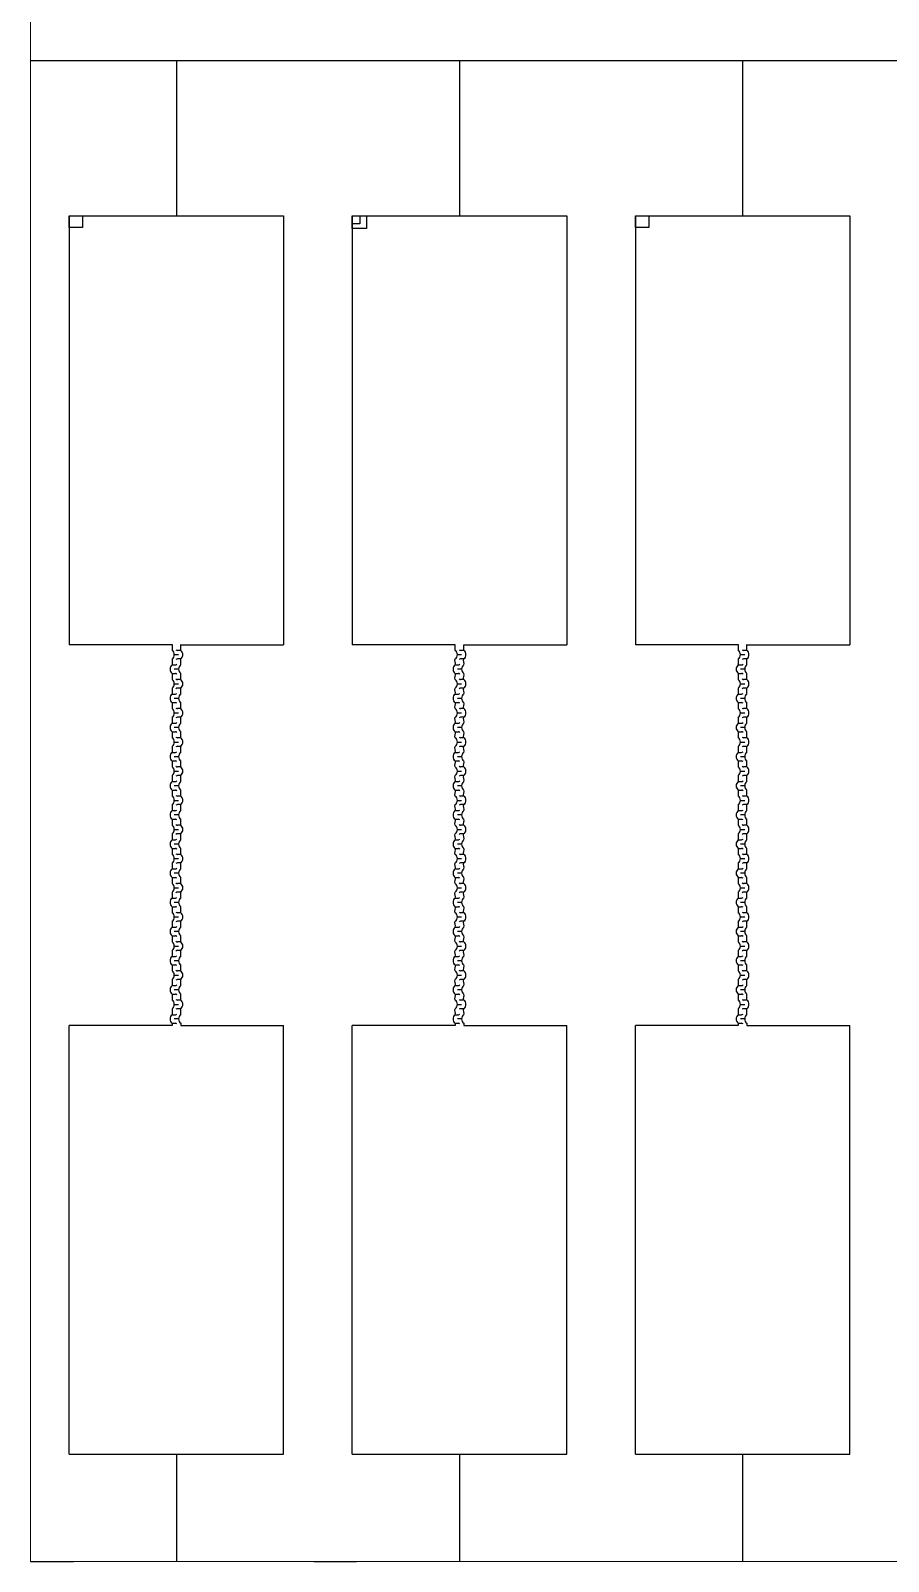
# Model space of a CAD drawing. Header units: millimetres. Extents: x 0 to 40, y 0 to 70.
# Drawn here: x 0 to 20, y 0 to 35.7 of the extents above; entities that cross this region are included whole.
import ezdxf

# ---------------------------------------------------------------- set-up
doc = ezdxf.new("R2010")
doc.units = ezdxf.units.MM
doc.layers.add('Al Foil', color=2, linetype='Continuous')
doc.layers.add('DEF POINTS', color=7, linetype='Continuous')

msp = doc.modelspace()

# ---------------------------------------------------------------- linework, layer by layer
at = {"layer": 'Al Foil', "linetype": 'Continuous', "lineweight": 0}
for p, q in [((0, 0), (0, 70)), ((40, 0), (0, 0))]:
    msp.add_line(p, q, dxfattribs=at)
at = {"layer": 'Al Foil'}
for p, q in [((0, 35), (40, 35)), ((3.4, 35), (3.4, 31.377)), ((10, 35), (10, 31.377)), ((16.6, 35), (16.6, 31.377)), ((0.9, 31.377), (5.9, 31.377)), ((0.9, 31.377), (0.9, 21.377)), ((0.9, 31.377), (1.211, 31.377)), ((0.9, 31.108), (0.9, 31.377)), ((1.211, 31.108), (0.9, 31.108)), ((1.211, 31.377), (1.211, 31.108)), ((5.9, 31.377), (5.9, 21.377)), ((7.5, 31.377), (12.5, 31.377)), ((7.5, 31.377), (7.5, 21.377)), ((7.5, 31.377), (7.833, 31.377)), ((7.5, 31.085), (7.5, 31.377)), ((7.5, 31.377), (7.673, 31.377)), ((7.5, 31.195), (7.5, 31.377)), ((7.673, 31.195), (7.5, 31.195)), ((7.833, 31.085), (7.5, 31.085)), ((7.673, 31.377), (7.673, 31.195)), ((7.833, 31.377), (7.833, 31.085)), ((12.5, 31.377), (12.5, 21.377)), ((14.1, 31.377), (19.1, 31.377)), ((14.1, 31.377), (14.1, 21.377)), ((14.1, 31.377), (14.411, 31.377)), ((14.1, 31.108), (14.1, 31.377)), ((14.411, 31.108), (14.1, 31.108)), ((14.411, 31.377), (14.411, 31.108)), ((19.1, 31.377), (19.1, 21.377)), ((3.3, 21.377), (0.9, 21.377)), ((3.3, 21.387), (3.3, 21.247)), ((3.35, 21.147), (3.45, 21.147)), ((3.5, 21.247), (3.425, 21.247)), ((3.5, 21.247), (3.5, 21.387)), ((3.5, 21.377), (5.9, 21.377)), ((9.9, 21.377), (7.5, 21.377)), ((9.9, 21.247), (9.9, 21.377)), ((9.95, 21.147), (10.05, 21.147)), ((10.1, 21.247), (10.025, 21.247)), ((10.1, 21.377), (12.5, 21.377)), ((10.1, 21.247), (10.1, 21.377)), ((16.5, 21.377), (14.1, 21.377)), ((16.5, 21.387), (16.5, 21.247)), ((16.55, 21.147), (16.65, 21.147)), ((16.7, 21.247), (16.625, 21.247)), ((16.7, 21.247), (16.7, 21.387)), ((16.7, 21.377), (19.1, 21.377)), ((3.3, 21.047), (3.3, 20.907)), ((3.3, 20.907), (3.375, 20.907)), ((3.3, 20.707), (3.3, 20.567)), ((3.3, 20.707), (3.375, 20.707)), ((3.45, 20.807), (3.35, 20.807)), ((3.5, 21.047), (3.425, 21.047)), ((3.5, 20.907), (3.5, 21.047)), ((3.5, 20.567), (3.5, 20.707)), ((9.9, 20.907), (9.975, 20.907)), ((9.9, 20.707), (9.975, 20.707)), ((10.05, 20.807), (9.95, 20.807)), ((10.1, 21.047), (10.025, 21.047)), ((16.5, 21.047), (16.5, 20.907)), ((16.5, 20.907), (16.575, 20.907)), ((16.5, 20.707), (16.5, 20.567)), ((16.5, 20.707), (16.575, 20.707)), ((16.65, 20.807), (16.55, 20.807)), ((16.7, 21.047), (16.625, 21.047)), ((16.7, 20.907), (16.7, 21.047)), ((16.7, 20.567), (16.7, 20.707)), ((3.3, 20.367), (3.3, 20.227)), ((3.35, 20.467), (3.45, 20.467)), ((3.5, 20.567), (3.425, 20.567)), ((3.5, 20.367), (3.425, 20.367)), ((3.5, 20.227), (3.5, 20.367)), ((9.95, 20.467), (10.05, 20.467)), ((10.1, 20.567), (10.025, 20.567)), ((10.1, 20.367), (10.025, 20.367)), ((16.5, 20.367), (16.5, 20.227)), ((16.55, 20.467), (16.65, 20.467)), ((16.7, 20.567), (16.625, 20.567)), ((16.7, 20.367), (16.625, 20.367)), ((16.7, 20.227), (16.7, 20.367)), ((3.3, 20.227), (3.375, 20.227)), ((3.3, 20.027), (3.3, 19.887)), ((3.3, 20.027), (3.375, 20.027)), ((3.45, 20.127), (3.35, 20.127)), ((3.5, 19.887), (3.5, 20.027)), ((9.9, 20.227), (9.975, 20.227)), ((9.9, 20.027), (9.975, 20.027)), ((10.05, 20.127), (9.95, 20.127)), ((16.5, 20.227), (16.575, 20.227)), ((16.5, 20.027), (16.5, 19.887)), ((16.5, 20.027), (16.575, 20.027)), ((16.65, 20.127), (16.55, 20.127)), ((16.7, 19.887), (16.7, 20.027)), ((3.3, 19.687), (3.3, 19.547)), ((3.35, 19.788), (3.45, 19.788)), ((3.5, 19.887), (3.425, 19.887)), ((3.5, 19.687), (3.425, 19.687)), ((3.5, 19.547), (3.5, 19.687)), ((9.95, 19.788), (10.05, 19.788)), ((10.1, 19.887), (10.025, 19.887)), ((10.1, 19.687), (10.025, 19.687)), ((16.5, 19.687), (16.5, 19.547)), ((16.55, 19.788), (16.65, 19.788)), ((16.7, 19.887), (16.625, 19.887)), ((16.7, 19.687), (16.625, 19.687)), ((16.7, 19.547), (16.7, 19.687)), ((3.3, 19.547), (3.375, 19.547)), ((3.3, 19.347), (3.3, 19.208)), ((3.3, 19.347), (3.375, 19.347)), ((3.45, 19.447), (3.35, 19.447)), ((3.5, 19.208), (3.5, 19.347)), ((9.9, 19.547), (9.975, 19.547)), ((9.9, 19.347), (9.975, 19.347)), ((10.05, 19.447), (9.95, 19.447)), ((16.5, 19.547), (16.575, 19.547)), ((16.5, 19.347), (16.5, 19.208)), ((16.5, 19.347), (16.575, 19.347)), ((16.65, 19.447), (16.55, 19.447)), ((16.7, 19.208), (16.7, 19.347)), ((3.3, 19.008), (3.3, 18.868)), ((3.35, 19.108), (3.45, 19.108)), ((3.5, 19.208), (3.425, 19.208)), ((3.5, 19.008), (3.425, 19.008)), ((3.5, 18.868), (3.5, 19.008)), ((9.95, 19.108), (10.05, 19.108)), ((10.1, 19.208), (10.025, 19.208)), ((10.1, 19.008), (10.025, 19.008)), ((16.5, 19.008), (16.5, 18.868)), ((16.55, 19.108), (16.65, 19.108)), ((16.7, 19.208), (16.625, 19.208)), ((16.7, 19.008), (16.625, 19.008)), ((16.7, 18.868), (16.7, 19.008)), ((3.3, 18.868), (3.375, 18.868)), ((3.3, 18.668), (3.3, 18.528)), ((3.3, 18.668), (3.375, 18.668)), ((3.45, 18.767), (3.35, 18.767)), ((3.5, 18.528), (3.5, 18.668)), ((9.9, 18.868), (9.975, 18.868)), ((9.9, 18.668), (9.975, 18.668)), ((10.05, 18.767), (9.95, 18.767)), ((16.5, 18.868), (16.575, 18.868)), ((16.5, 18.668), (16.5, 18.528)), ((16.5, 18.668), (16.575, 18.668)), ((16.65, 18.767), (16.55, 18.767)), ((16.7, 18.528), (16.7, 18.668)), ((3.3, 18.328), (3.3, 18.188)), ((3.35, 18.428), (3.45, 18.428)), ((3.5, 18.528), (3.425, 18.528)), ((3.5, 18.328), (3.425, 18.328)), ((3.5, 18.188), (3.5, 18.328)), ((9.95, 18.428), (10.05, 18.428)), ((10.1, 18.528), (10.025, 18.528)), ((10.1, 18.328), (10.025, 18.328)), ((16.5, 18.328), (16.5, 18.188)), ((16.55, 18.428), (16.65, 18.428)), ((16.7, 18.528), (16.625, 18.528)), ((16.7, 18.328), (16.625, 18.328)), ((16.7, 18.188), (16.7, 18.328)), ((3.3, 18.188), (3.375, 18.188)), ((3.3, 17.988), (3.3, 17.848)), ((3.3, 17.988), (3.375, 17.988)), ((3.45, 18.088), (3.35, 18.088)), ((3.5, 17.848), (3.5, 17.988)), ((9.9, 18.188), (9.975, 18.188)), ((9.9, 17.988), (9.975, 17.988)), ((10.05, 18.088), (9.95, 18.088)), ((16.5, 18.188), (16.575, 18.188)), ((16.5, 17.988), (16.5, 17.848)), ((16.5, 17.988), (16.575, 17.988)), ((16.65, 18.088), (16.55, 18.088)), ((16.7, 17.848), (16.7, 17.988)), ((3.3, 17.648), (3.3, 17.508)), ((3.3, 17.508), (3.375, 17.508)), ((3.35, 17.748), (3.45, 17.748)), ((3.5, 17.848), (3.425, 17.848)), ((3.5, 17.648), (3.425, 17.648)), ((3.5, 17.508), (3.5, 17.648)), ((9.9, 17.508), (9.975, 17.508)), ((9.95, 17.748), (10.05, 17.748)), ((10.1, 17.848), (10.025, 17.848)), ((10.1, 17.648), (10.025, 17.648)), ((16.5, 17.648), (16.5, 17.508)), ((16.5, 17.508), (16.575, 17.508)), ((16.55, 17.748), (16.65, 17.748)), ((16.7, 17.848), (16.625, 17.848)), ((16.7, 17.648), (16.625, 17.648)), ((16.7, 17.508), (16.7, 17.648)), ((3.3, 17.308), (3.3, 17.168)), ((3.3, 17.308), (3.375, 17.308)), ((3.45, 17.408), (3.35, 17.408)), ((3.5, 17.168), (3.425, 17.168)), ((3.5, 17.168), (3.5, 17.308)), ((9.9, 17.308), (9.975, 17.308)), ((10.05, 17.408), (9.95, 17.408)), ((10.1, 17.168), (10.025, 17.168)), ((16.5, 17.308), (16.5, 17.168)), ((16.5, 17.308), (16.575, 17.308)), ((16.65, 17.408), (16.55, 17.408)), ((16.7, 17.168), (16.625, 17.168)), ((16.7, 17.168), (16.7, 17.308)), ((3.3, 16.968), (3.3, 16.828)), ((3.3, 16.828), (3.375, 16.828)), ((3.35, 17.069), (3.45, 17.069)), ((3.5, 16.968), (3.425, 16.968)), ((3.5, 16.828), (3.5, 16.968)), ((9.9, 16.828), (9.975, 16.828)), ((9.95, 17.069), (10.05, 17.069)), ((10.1, 16.968), (10.025, 16.968)), ((16.5, 16.968), (16.5, 16.828)), ((16.5, 16.828), (16.575, 16.828)), ((16.55, 17.069), (16.65, 17.069)), ((16.7, 16.968), (16.625, 16.968)), ((16.7, 16.828), (16.7, 16.968)), ((3.3, 16.628), (3.3, 16.489)), ((3.3, 16.628), (3.375, 16.628)), ((3.45, 16.728), (3.35, 16.728)), ((3.5, 16.489), (3.425, 16.489)), ((3.5, 16.489), (3.5, 16.628)), ((9.9, 16.628), (9.975, 16.628)), ((10.05, 16.728), (9.95, 16.728)), ((10.1, 16.489), (10.025, 16.489)), ((16.5, 16.628), (16.5, 16.489)), ((16.5, 16.628), (16.575, 16.628)), ((16.65, 16.728), (16.55, 16.728)), ((16.7, 16.489), (16.625, 16.489)), ((16.7, 16.489), (16.7, 16.628)), ((3.3, 16.289), (3.3, 16.149)), ((3.3, 16.149), (3.375, 16.149)), ((3.35, 16.389), (3.45, 16.389)), ((3.5, 16.289), (3.425, 16.289)), ((3.5, 16.149), (3.5, 16.289)), ((9.9, 16.149), (9.975, 16.149)), ((9.95, 16.389), (10.05, 16.389)), ((10.1, 16.289), (10.025, 16.289)), ((16.5, 16.289), (16.5, 16.149)), ((16.5, 16.149), (16.575, 16.149)), ((16.55, 16.389), (16.65, 16.389)), ((16.7, 16.289), (16.625, 16.289)), ((16.7, 16.149), (16.7, 16.289)), ((3.3, 15.949), (3.3, 15.809)), ((3.3, 15.949), (3.375, 15.949)), ((3.45, 16.048), (3.35, 16.048)), ((3.35, 15.709), (3.45, 15.709)), ((3.5, 15.809), (3.425, 15.809)), ((3.5, 15.809), (3.5, 15.949)), ((9.9, 15.949), (9.975, 15.949)), ((10.05, 16.048), (9.95, 16.048)), ((9.95, 15.709), (10.05, 15.709)), ((10.1, 15.809), (10.025, 15.809)), ((16.5, 15.949), (16.5, 15.809)), ((16.5, 15.949), (16.575, 15.949)), ((16.65, 16.048), (16.55, 16.048)), ((16.55, 15.709), (16.65, 15.709)), ((16.7, 15.809), (16.625, 15.809)), ((16.7, 15.809), (16.7, 15.949)), ((3.3, 15.609), (3.3, 15.469)), ((3.3, 15.469), (3.375, 15.469)), ((3.45, 15.369), (3.35, 15.369)), ((3.5, 15.609), (3.425, 15.609)), ((3.5, 15.469), (3.5, 15.609)), ((9.9, 15.469), (9.975, 15.469)), ((10.05, 15.369), (9.95, 15.369)), ((10.1, 15.609), (10.025, 15.609)), ((16.5, 15.609), (16.5, 15.469)), ((16.5, 15.469), (16.575, 15.469)), ((16.65, 15.369), (16.55, 15.369)), ((16.7, 15.609), (16.625, 15.609)), ((16.7, 15.469), (16.7, 15.609)), ((3.3, 15.269), (3.3, 15.129)), ((3.3, 15.269), (3.375, 15.269)), ((3.35, 15.029), (3.45, 15.029)), ((3.5, 15.129), (3.425, 15.129)), ((3.5, 15.129), (3.5, 15.269)), ((9.9, 15.269), (9.975, 15.269)), ((9.95, 15.029), (10.05, 15.029)), ((10.1, 15.129), (10.025, 15.129)), ((16.5, 15.269), (16.5, 15.129)), ((16.5, 15.269), (16.575, 15.269)), ((16.55, 15.029), (16.65, 15.029)), ((16.7, 15.129), (16.625, 15.129)), ((16.7, 15.129), (16.7, 15.269)), ((3.3, 14.929), (3.3, 14.789)), ((3.3, 14.789), (3.375, 14.789)), ((3.45, 14.689), (3.35, 14.689)), ((3.5, 14.929), (3.425, 14.929)), ((3.5, 14.789), (3.5, 14.929)), ((9.9, 14.789), (9.975, 14.789)), ((10.05, 14.689), (9.95, 14.689)), ((10.1, 14.929), (10.025, 14.929)), ((16.5, 14.929), (16.5, 14.789)), ((16.5, 14.789), (16.575, 14.789)), ((16.65, 14.689), (16.55, 14.689)), ((16.7, 14.929), (16.625, 14.929)), ((16.7, 14.789), (16.7, 14.929)), ((3.3, 14.589), (3.3, 14.449)), ((3.3, 14.589), (3.375, 14.589)), ((3.35, 14.35), (3.45, 14.35)), ((3.5, 14.449), (3.425, 14.449)), ((3.5, 14.449), (3.5, 14.589)), ((9.9, 14.589), (9.975, 14.589)), ((9.95, 14.35), (10.05, 14.35)), ((10.1, 14.449), (10.025, 14.449)), ((16.5, 14.589), (16.5, 14.449)), ((16.5, 14.589), (16.575, 14.589)), ((16.55, 14.35), (16.65, 14.35)), ((16.7, 14.449), (16.625, 14.449)), ((16.7, 14.449), (16.7, 14.589)), ((3.3, 14.249), (3.3, 14.109)), ((3.3, 14.109), (3.375, 14.109)), ((3.45, 14.009), (3.35, 14.009)), ((3.5, 14.249), (3.425, 14.249)), ((3.5, 14.109), (3.5, 14.249)), ((9.9, 14.109), (9.975, 14.109)), ((10.05, 14.009), (9.95, 14.009)), ((10.1, 14.249), (10.025, 14.249)), ((16.5, 14.249), (16.5, 14.109)), ((16.5, 14.109), (16.575, 14.109)), ((16.65, 14.009), (16.55, 14.009)), ((16.7, 14.249), (16.625, 14.249)), ((16.7, 14.109), (16.7, 14.249)), ((3.3, 13.909), (3.3, 13.77)), ((3.3, 13.909), (3.375, 13.909)), ((3.3, 13.57), (3.3, 13.43)), ((3.35, 13.67), (3.45, 13.67)), ((3.5, 13.77), (3.425, 13.77)), ((3.5, 13.57), (3.425, 13.57)), ((3.5, 13.77), (3.5, 13.909)), ((3.5, 13.43), (3.5, 13.57)), ((9.9, 13.909), (9.975, 13.909)), ((9.95, 13.67), (10.05, 13.67)), ((10.1, 13.77), (10.025, 13.77)), ((10.1, 13.57), (10.025, 13.57)), ((16.5, 13.909), (16.5, 13.77)), ((16.5, 13.909), (16.575, 13.909)), ((16.5, 13.57), (16.5, 13.43)), ((16.55, 13.67), (16.65, 13.67)), ((16.7, 13.77), (16.625, 13.77)), ((16.7, 13.57), (16.625, 13.57)), ((16.7, 13.77), (16.7, 13.909)), ((16.7, 13.43), (16.7, 13.57)), ((3.3, 13.43), (3.375, 13.43)), ((3.3, 13.23), (3.3, 13.09)), ((3.3, 13.23), (3.375, 13.23)), ((3.45, 13.329), (3.35, 13.329)), ((3.5, 13.09), (3.5, 13.23)), ((9.9, 13.43), (9.975, 13.43)), ((9.9, 13.23), (9.975, 13.23)), ((10.05, 13.329), (9.95, 13.329)), ((16.5, 13.43), (16.575, 13.43)), ((16.5, 13.23), (16.5, 13.09)), ((16.5, 13.23), (16.575, 13.23)), ((16.65, 13.329), (16.55, 13.329)), ((16.7, 13.09), (16.7, 13.23)), ((3.3, 12.89), (3.3, 12.75)), ((3.35, 12.99), (3.45, 12.99)), ((3.5, 13.09), (3.425, 13.09)), ((3.5, 12.89), (3.425, 12.89)), ((3.5, 12.75), (3.5, 12.89)), ((9.95, 12.99), (10.05, 12.99)), ((10.1, 13.09), (10.025, 13.09)), ((10.1, 12.89), (10.025, 12.89)), ((16.5, 12.89), (16.5, 12.75)), ((16.55, 12.99), (16.65, 12.99)), ((16.7, 13.09), (16.625, 13.09)), ((16.7, 12.89), (16.625, 12.89)), ((16.7, 12.75), (16.7, 12.89)), ((0.9, 2.5), (0.9, 12.5)), ((3.3, 12.5), (0.9, 12.5)), ((3.3, 12.75), (3.375, 12.75)), ((3.3, 12.55), (3.375, 12.55)), ((3.3, 12.55), (3.3, 12.5)), ((3.45, 12.65), (3.35, 12.65)), ((3.5, 12.55), (3.5, 12.5)), ((3.5, 12.5), (5.9, 12.5)), ((5.9, 2.5), (5.9, 12.5)), ((7.5, 2.5), (7.5, 12.5)), ((9.9, 12.5), (7.5, 12.5)), ((9.9, 12.75), (9.975, 12.75)), ((9.9, 12.55), (9.975, 12.55)), ((9.9, 12.55), (9.9, 12.5)), ((10.05, 12.65), (9.95, 12.65)), ((10.1, 12.55), (10.1, 12.5)), ((10.1, 12.5), (12.5, 12.5)), ((12.5, 2.5), (12.5, 12.5)), ((14.1, 2.5), (14.1, 12.5)), ((16.5, 12.5), (14.1, 12.5)), ((16.5, 12.75), (16.575, 12.75)), ((16.5, 12.55), (16.575, 12.55)), ((16.5, 12.55), (16.5, 12.5)), ((16.65, 12.65), (16.55, 12.65)), ((16.7, 12.55), (16.7, 12.5)), ((16.7, 12.5), (19.1, 12.5)), ((19.1, 2.5), (19.1, 12.5)), ((0.9, 2.5), (5.9, 2.5)), ((3.4, 2.5), (3.4, 0)), ((7.5, 2.5), (12.5, 2.5)), ((10, 2.5), (10, 0)), ((14.1, 2.5), (19.1, 2.5)), ((16.6, 2.5), (16.6, 0))]:
    msp.add_line(p, q, dxfattribs=at)
for centre, radius, start, end in [((3.225, 21.147), 0.125, 306.8699, 53.1301), ((3.425, 21.297), 0.05, 225, 270), ((3.425, 21.147), 0.125, 306.8699, 53.1301), ((9.825, 21.147), 0.125, 306.8699, 53.1301), ((10.025, 21.297), 0.05, 225, 270), ((10.025, 21.147), 0.125, 306.8699, 53.1301), ((16.425, 21.147), 0.125, 306.8699, 53.1301), ((16.625, 21.297), 0.05, 225, 270), ((16.625, 21.147), 0.125, 306.8699, 53.1301), ((3.375, 20.807), 0.125, 126.8699, 233.1301), ((3.375, 20.957), 0.05, 270, 315), ((3.375, 20.657), 0.05, 45, 90), ((3.425, 20.997), 0.05, 90, 135), ((3.575, 20.807), 0.125, 126.8699, 233.1301), ((9.975, 20.807), 0.125, 126.8699, 233.1301), ((9.975, 20.957), 0.05, 270, 315), ((9.975, 20.657), 0.05, 45, 90), ((10.025, 20.997), 0.05, 90, 135), ((10.175, 20.807), 0.125, 126.8699, 233.1301), ((16.575, 20.807), 0.125, 126.8699, 233.1301), ((16.575, 20.957), 0.05, 270, 315), ((16.575, 20.657), 0.05, 45, 90), ((16.625, 20.997), 0.05, 90, 135), ((16.775, 20.807), 0.125, 126.8699, 233.1301), ((3.225, 20.467), 0.125, 306.8699, 53.1301), ((3.425, 20.617), 0.05, 225, 270), ((3.425, 20.317), 0.05, 90, 135), ((3.425, 20.467), 0.125, 306.8699, 53.1301), ((9.825, 20.467), 0.125, 306.8699, 53.1301), ((10.025, 20.617), 0.05, 225, 270), ((10.025, 20.317), 0.05, 90, 135), ((10.025, 20.467), 0.125, 306.8699, 53.1301), ((16.425, 20.467), 0.125, 306.8699, 53.1301), ((16.625, 20.617), 0.05, 225, 270), ((16.625, 20.317), 0.05, 90, 135), ((16.625, 20.467), 0.125, 306.8699, 53.1301), ((3.375, 20.127), 0.125, 126.8699, 233.1301), ((3.375, 20.277), 0.05, 270, 315), ((3.375, 19.977), 0.05, 45, 90), ((3.575, 20.127), 0.125, 126.8699, 233.1301), ((9.975, 20.127), 0.125, 126.8699, 233.1301), ((9.975, 20.277), 0.05, 270, 315), ((9.975, 19.977), 0.05, 45, 90), ((10.175, 20.127), 0.125, 126.8699, 233.1301), ((16.575, 20.127), 0.125, 126.8699, 233.1301), ((16.575, 20.277), 0.05, 270, 315), ((16.575, 19.977), 0.05, 45, 90), ((16.775, 20.127), 0.125, 126.8699, 233.1301), ((3.225, 19.787), 0.125, 306.8699, 53.1301), ((3.425, 19.937), 0.05, 225, 270), ((3.425, 19.637), 0.05, 90, 135), ((3.425, 19.787), 0.125, 306.8699, 53.1301), ((9.825, 19.787), 0.125, 306.8699, 53.1301), ((10.025, 19.937), 0.05, 225, 270), ((10.025, 19.637), 0.05, 90, 135), ((10.025, 19.787), 0.125, 306.8699, 53.1301), ((16.425, 19.787), 0.125, 306.8699, 53.1301), ((16.625, 19.937), 0.05, 225, 270), ((16.625, 19.637), 0.05, 90, 135), ((16.625, 19.787), 0.125, 306.8699, 53.1301), ((3.375, 19.447), 0.125, 126.8699, 233.1301), ((3.375, 19.597), 0.05, 270, 315), ((3.375, 19.297), 0.05, 45, 90), ((3.575, 19.447), 0.125, 126.8699, 233.1301), ((9.975, 19.447), 0.125, 126.8699, 233.1301), ((9.975, 19.597), 0.05, 270, 315), ((9.975, 19.297), 0.05, 45, 90), ((10.175, 19.447), 0.125, 126.8699, 233.1301), ((16.575, 19.447), 0.125, 126.8699, 233.1301), ((16.575, 19.597), 0.05, 270, 315), ((16.575, 19.297), 0.05, 45, 90), ((16.775, 19.447), 0.125, 126.8699, 233.1301), ((3.225, 19.108), 0.125, 306.8699, 53.1301), ((3.425, 19.258), 0.05, 225, 270), ((3.425, 18.958), 0.05, 90, 135), ((3.425, 19.108), 0.125, 306.8699, 53.1301), ((9.825, 19.108), 0.125, 306.8699, 53.1301), ((10.025, 19.258), 0.05, 225, 270), ((10.025, 18.958), 0.05, 90, 135), ((10.025, 19.108), 0.125, 306.8699, 53.1301), ((16.425, 19.108), 0.125, 306.8699, 53.1301), ((16.625, 19.258), 0.05, 225, 270), ((16.625, 18.958), 0.05, 90, 135), ((16.625, 19.108), 0.125, 306.8699, 53.1301), ((3.375, 18.768), 0.125, 126.8699, 233.1301), ((3.375, 18.918), 0.05, 270, 315), ((3.375, 18.618), 0.05, 45, 90), ((3.575, 18.768), 0.125, 126.8699, 233.1301), ((9.975, 18.768), 0.125, 126.8699, 233.1301), ((9.975, 18.918), 0.05, 270, 315), ((9.975, 18.618), 0.05, 45, 90), ((10.175, 18.768), 0.125, 126.8699, 233.1301), ((16.575, 18.768), 0.125, 126.8699, 233.1301), ((16.575, 18.918), 0.05, 270, 315), ((16.575, 18.618), 0.05, 45, 90), ((16.775, 18.768), 0.125, 126.8699, 233.1301), ((3.225, 18.428), 0.125, 306.8699, 53.1301), ((3.425, 18.578), 0.05, 225, 270), ((3.425, 18.278), 0.05, 90, 135), ((3.425, 18.428), 0.125, 306.8699, 53.1301), ((9.825, 18.428), 0.125, 306.8699, 53.1301), ((10.025, 18.578), 0.05, 225, 270), ((10.025, 18.278), 0.05, 90, 135), ((10.025, 18.428), 0.125, 306.8699, 53.1301), ((16.425, 18.428), 0.125, 306.8699, 53.1301), ((16.625, 18.578), 0.05, 225, 270), ((16.625, 18.278), 0.05, 90, 135), ((16.625, 18.428), 0.125, 306.8699, 53.1301), ((3.375, 18.088), 0.125, 126.8699, 233.1301), ((3.375, 18.238), 0.05, 270, 315), ((3.375, 17.938), 0.05, 45, 90), ((3.425, 17.898), 0.05, 225, 270), ((3.575, 18.088), 0.125, 126.8699, 233.1301), ((9.975, 18.088), 0.125, 126.8699, 233.1301), ((9.975, 18.238), 0.05, 270, 315), ((9.975, 17.938), 0.05, 45, 90), ((10.025, 17.898), 0.05, 225, 270), ((10.175, 18.088), 0.125, 126.8699, 233.1301), ((16.575, 18.088), 0.125, 126.8699, 233.1301), ((16.575, 18.238), 0.05, 270, 315), ((16.575, 17.938), 0.05, 45, 90), ((16.625, 17.898), 0.05, 225, 270), ((16.775, 18.088), 0.125, 126.8699, 233.1301), ((3.375, 17.408), 0.125, 126.8699, 233.1301), ((3.225, 17.748), 0.125, 306.8699, 53.1301), ((3.375, 17.558), 0.05, 270, 315), ((3.425, 17.598), 0.05, 90, 135), ((3.575, 17.408), 0.125, 126.8699, 233.1301), ((3.425, 17.748), 0.125, 306.8699, 53.1301), ((9.975, 17.408), 0.125, 126.8699, 233.1301), ((9.825, 17.748), 0.125, 306.8699, 53.1301), ((9.975, 17.558), 0.05, 270, 315), ((10.025, 17.598), 0.05, 90, 135), ((10.175, 17.408), 0.125, 126.8699, 233.1301), ((10.025, 17.748), 0.125, 306.8699, 53.1301), ((16.575, 17.408), 0.125, 126.8699, 233.1301), ((16.425, 17.748), 0.125, 306.8699, 53.1301), ((16.575, 17.558), 0.05, 270, 315), ((16.625, 17.598), 0.05, 90, 135), ((16.775, 17.408), 0.125, 126.8699, 233.1301), ((16.625, 17.748), 0.125, 306.8699, 53.1301), ((3.225, 17.068), 0.125, 306.8699, 53.1301), ((3.375, 17.258), 0.05, 45, 90), ((3.425, 17.218), 0.05, 225, 270), ((3.425, 17.068), 0.125, 306.8699, 53.1301), ((9.825, 17.068), 0.125, 306.8699, 53.1301), ((9.975, 17.258), 0.05, 45, 90), ((10.025, 17.218), 0.05, 225, 270), ((10.025, 17.068), 0.125, 306.8699, 53.1301), ((16.425, 17.068), 0.125, 306.8699, 53.1301), ((16.575, 17.258), 0.05, 45, 90), ((16.625, 17.218), 0.05, 225, 270), ((16.625, 17.068), 0.125, 306.8699, 53.1301), ((3.375, 16.728), 0.125, 126.8699, 233.1301), ((3.375, 16.878), 0.05, 270, 315), ((3.425, 16.918), 0.05, 90, 135), ((3.575, 16.728), 0.125, 126.8699, 233.1301), ((9.975, 16.728), 0.125, 126.8699, 233.1301), ((9.975, 16.878), 0.05, 270, 315), ((10.025, 16.918), 0.05, 90, 135), ((10.175, 16.728), 0.125, 126.8699, 233.1301), ((16.575, 16.728), 0.125, 126.8699, 233.1301), ((16.575, 16.878), 0.05, 270, 315), ((16.625, 16.918), 0.05, 90, 135), ((16.775, 16.728), 0.125, 126.8699, 233.1301), ((3.225, 16.389), 0.125, 306.8699, 53.1301), ((3.375, 16.578), 0.05, 45, 90), ((3.425, 16.539), 0.05, 225, 270), ((3.425, 16.389), 0.125, 306.8699, 53.1301), ((9.825, 16.389), 0.125, 306.8699, 53.1301), ((9.975, 16.578), 0.05, 45, 90), ((10.025, 16.539), 0.05, 225, 270), ((10.025, 16.389), 0.125, 306.8699, 53.1301), ((16.425, 16.389), 0.125, 306.8699, 53.1301), ((16.575, 16.578), 0.05, 45, 90), ((16.625, 16.539), 0.05, 225, 270), ((16.625, 16.389), 0.125, 306.8699, 53.1301), ((3.375, 16.049), 0.125, 126.8699, 233.1301), ((3.375, 16.199), 0.05, 270, 315), ((3.425, 16.239), 0.05, 90, 135), ((3.575, 16.049), 0.125, 126.8699, 233.1301), ((9.975, 16.049), 0.125, 126.8699, 233.1301), ((9.975, 16.199), 0.05, 270, 315), ((10.025, 16.239), 0.05, 90, 135), ((10.175, 16.049), 0.125, 126.8699, 233.1301), ((16.575, 16.049), 0.125, 126.8699, 233.1301), ((16.575, 16.199), 0.05, 270, 315), ((16.625, 16.239), 0.05, 90, 135), ((16.775, 16.049), 0.125, 126.8699, 233.1301), ((3.225, 15.709), 0.125, 306.8699, 53.1301), ((3.375, 15.899), 0.05, 45, 90), ((3.425, 15.859), 0.05, 225, 270), ((3.425, 15.709), 0.125, 306.8699, 53.1301), ((9.825, 15.709), 0.125, 306.8699, 53.1301), ((9.975, 15.899), 0.05, 45, 90), ((10.025, 15.859), 0.05, 225, 270), ((10.025, 15.709), 0.125, 306.8699, 53.1301), ((16.425, 15.709), 0.125, 306.8699, 53.1301), ((16.575, 15.899), 0.05, 45, 90), ((16.625, 15.859), 0.05, 225, 270), ((16.625, 15.709), 0.125, 306.8699, 53.1301), ((3.375, 15.369), 0.125, 126.8699, 233.1301), ((3.375, 15.519), 0.05, 270, 315), ((3.425, 15.559), 0.05, 90, 135), ((3.575, 15.369), 0.125, 126.8699, 233.1301), ((9.975, 15.369), 0.125, 126.8699, 233.1301), ((9.975, 15.519), 0.05, 270, 315), ((10.025, 15.559), 0.05, 90, 135), ((10.175, 15.369), 0.125, 126.8699, 233.1301), ((16.575, 15.369), 0.125, 126.8699, 233.1301), ((16.575, 15.519), 0.05, 270, 315), ((16.625, 15.559), 0.05, 90, 135), ((16.775, 15.369), 0.125, 126.8699, 233.1301), ((3.225, 15.029), 0.125, 306.8699, 53.1301), ((3.375, 15.219), 0.05, 45, 90), ((3.425, 15.179), 0.05, 225, 270), ((3.425, 15.029), 0.125, 306.8699, 53.1301), ((9.825, 15.029), 0.125, 306.8699, 53.1301), ((9.975, 15.219), 0.05, 45, 90), ((10.025, 15.179), 0.05, 225, 270), ((10.025, 15.029), 0.125, 306.8699, 53.1301), ((16.425, 15.029), 0.125, 306.8699, 53.1301), ((16.575, 15.219), 0.05, 45, 90), ((16.625, 15.179), 0.05, 225, 270), ((16.625, 15.029), 0.125, 306.8699, 53.1301), ((3.375, 14.689), 0.125, 126.8699, 233.1301), ((3.375, 14.839), 0.05, 270, 315), ((3.425, 14.879), 0.05, 90, 135), ((3.575, 14.689), 0.125, 126.8699, 233.1301), ((9.975, 14.689), 0.125, 126.8699, 233.1301), ((9.975, 14.839), 0.05, 270, 315), ((10.025, 14.879), 0.05, 90, 135), ((10.175, 14.689), 0.125, 126.8699, 233.1301), ((16.575, 14.689), 0.125, 126.8699, 233.1301), ((16.575, 14.839), 0.05, 270, 315), ((16.625, 14.879), 0.05, 90, 135), ((16.775, 14.689), 0.125, 126.8699, 233.1301), ((3.225, 14.349), 0.125, 306.8699, 53.1301), ((3.375, 14.539), 0.05, 45, 90), ((3.425, 14.499), 0.05, 225, 270), ((3.425, 14.349), 0.125, 306.8699, 53.1301), ((9.825, 14.349), 0.125, 306.8699, 53.1301), ((9.975, 14.539), 0.05, 45, 90), ((10.025, 14.499), 0.05, 225, 270), ((10.025, 14.349), 0.125, 306.8699, 53.1301), ((16.425, 14.349), 0.125, 306.8699, 53.1301), ((16.575, 14.539), 0.05, 45, 90), ((16.625, 14.499), 0.05, 225, 270), ((16.625, 14.349), 0.125, 306.8699, 53.1301), ((3.375, 14.009), 0.125, 126.8699, 233.1301), ((3.375, 14.159), 0.05, 270, 315), ((3.425, 14.199), 0.05, 90, 135), ((3.575, 14.009), 0.125, 126.8699, 233.1301), ((9.975, 14.009), 0.125, 126.8699, 233.1301), ((9.975, 14.159), 0.05, 270, 315), ((10.025, 14.199), 0.05, 90, 135), ((10.175, 14.009), 0.125, 126.8699, 233.1301), ((16.575, 14.009), 0.125, 126.8699, 233.1301), ((16.575, 14.159), 0.05, 270, 315), ((16.625, 14.199), 0.05, 90, 135), ((16.775, 14.009), 0.125, 126.8699, 233.1301), ((3.225, 13.67), 0.125, 306.8699, 53.1301), ((3.375, 13.859), 0.05, 45, 90), ((3.425, 13.82), 0.05, 225, 270), ((3.425, 13.52), 0.05, 90, 135), ((3.425, 13.67), 0.125, 306.8699, 53.1301), ((9.825, 13.67), 0.125, 306.8699, 53.1301), ((9.975, 13.859), 0.05, 45, 90), ((10.025, 13.82), 0.05, 225, 270), ((10.025, 13.52), 0.05, 90, 135), ((10.025, 13.67), 0.125, 306.8699, 53.1301), ((16.425, 13.67), 0.125, 306.8699, 53.1301), ((16.575, 13.859), 0.05, 45, 90), ((16.625, 13.82), 0.05, 225, 270), ((16.625, 13.52), 0.05, 90, 135), ((16.625, 13.67), 0.125, 306.8699, 53.1301), ((3.375, 13.33), 0.125, 126.8699, 233.1301), ((3.375, 13.48), 0.05, 270, 315), ((3.375, 13.18), 0.05, 45, 90), ((3.575, 13.33), 0.125, 126.8699, 233.1301), ((9.975, 13.33), 0.125, 126.8699, 233.1301), ((9.975, 13.48), 0.05, 270, 315), ((9.975, 13.18), 0.05, 45, 90), ((10.175, 13.33), 0.125, 126.8699, 233.1301), ((16.575, 13.33), 0.125, 126.8699, 233.1301), ((16.575, 13.48), 0.05, 270, 315), ((16.575, 13.18), 0.05, 45, 90), ((16.775, 13.33), 0.125, 126.8699, 233.1301), ((3.225, 12.99), 0.125, 306.8699, 53.1301), ((3.425, 13.14), 0.05, 225, 270), ((3.425, 12.84), 0.05, 90, 135), ((3.425, 12.99), 0.125, 306.8699, 53.1301), ((9.825, 12.99), 0.125, 306.8699, 53.1301), ((10.025, 13.14), 0.05, 225, 270), ((10.025, 12.84), 0.05, 90, 135), ((10.025, 12.99), 0.125, 306.8699, 53.1301), ((16.425, 12.99), 0.125, 306.8699, 53.1301), ((16.625, 13.14), 0.05, 225, 270), ((16.625, 12.84), 0.05, 90, 135), ((16.625, 12.99), 0.125, 306.8699, 53.1301), ((3.375, 12.65), 0.125, 126.8699, 233.1301), ((3.375, 12.8), 0.05, 270, 315), ((3.375, 12.5), 0.05, 45, 90), ((3.575, 12.65), 0.125, 126.8699, 233.1301), ((9.975, 12.65), 0.125, 126.8699, 233.1301), ((9.975, 12.8), 0.05, 270, 315), ((9.975, 12.5), 0.05, 45, 90), ((10.175, 12.65), 0.125, 126.8699, 233.1301), ((16.575, 12.65), 0.125, 126.8699, 233.1301), ((16.575, 12.8), 0.05, 270, 315), ((16.575, 12.5), 0.05, 45, 90), ((16.775, 12.65), 0.125, 126.8699, 233.1301)]:
    msp.add_arc(centre, radius, start, end, dxfattribs=at)
for points in [[(9.9, 20.907), (9.937, 20.935), (9.863, 21.019), (9.9, 21.047)], [(9.9, 20.567), (9.863, 20.595), (9.937, 20.679), (9.9, 20.707)], [(10.1, 20.907), (10.137, 20.935), (10.063, 21.019), (10.1, 21.047)], [(10.1, 20.567), (10.063, 20.595), (10.137, 20.679), (10.1, 20.707)], [(9.9, 20.227), (9.937, 20.255), (9.863, 20.339), (9.9, 20.367)], [(10.1, 20.227), (10.137, 20.255), (10.063, 20.339), (10.1, 20.367)], [(9.9, 19.887), (9.863, 19.915), (9.937, 19.999), (9.9, 20.027)], [(10.1, 19.887), (10.063, 19.915), (10.137, 19.999), (10.1, 20.027)], [(9.9, 19.547), (9.937, 19.575), (9.863, 19.659), (9.9, 19.687)], [(10.1, 19.547), (10.137, 19.575), (10.063, 19.659), (10.1, 19.687)], [(9.9, 19.208), (9.863, 19.236), (9.937, 19.32), (9.9, 19.347)], [(10.1, 19.208), (10.063, 19.236), (10.137, 19.32), (10.1, 19.347)], [(9.9, 18.868), (9.937, 18.896), (9.863, 18.98), (9.9, 19.008)], [(10.1, 18.868), (10.137, 18.896), (10.063, 18.98), (10.1, 19.008)], [(9.9, 18.528), (9.863, 18.556), (9.937, 18.64), (9.9, 18.668)], [(10.1, 18.528), (10.063, 18.556), (10.137, 18.64), (10.1, 18.668)], [(9.9, 18.188), (9.937, 18.216), (9.863, 18.3), (9.9, 18.328)], [(10.1, 18.188), (10.137, 18.216), (10.063, 18.3), (10.1, 18.328)], [(9.9, 17.848), (9.863, 17.876), (9.937, 17.96), (9.9, 17.988)], [(10.1, 17.848), (10.063, 17.876), (10.137, 17.96), (10.1, 17.988)], [(9.9, 17.508), (9.937, 17.536), (9.863, 17.62), (9.9, 17.648)], [(10.1, 17.508), (10.137, 17.536), (10.063, 17.62), (10.1, 17.648)], [(9.9, 17.168), (9.863, 17.196), (9.937, 17.28), (9.9, 17.308)], [(10.1, 17.168), (10.063, 17.196), (10.137, 17.28), (10.1, 17.308)], [(9.9, 16.828), (9.937, 16.856), (9.863, 16.94), (9.9, 16.968)], [(10.1, 16.828), (10.137, 16.856), (10.063, 16.94), (10.1, 16.968)], [(9.9, 16.489), (9.863, 16.517), (9.937, 16.601), (9.9, 16.628)], [(10.1, 16.489), (10.063, 16.517), (10.137, 16.601), (10.1, 16.628)], [(9.9, 16.149), (9.937, 16.177), (9.863, 16.261), (9.9, 16.289)], [(10.1, 16.149), (10.137, 16.177), (10.063, 16.261), (10.1, 16.289)], [(9.9, 15.809), (9.863, 15.837), (9.937, 15.921), (9.9, 15.949)], [(10.1, 15.809), (10.063, 15.837), (10.137, 15.921), (10.1, 15.949)], [(9.9, 15.469), (9.937, 15.497), (9.863, 15.581), (9.9, 15.609)], [(10.1, 15.469), (10.137, 15.497), (10.063, 15.581), (10.1, 15.609)], [(9.9, 15.129), (9.863, 15.157), (9.937, 15.241), (9.9, 15.269)], [(10.1, 15.129), (10.063, 15.157), (10.137, 15.241), (10.1, 15.269)], [(9.9, 14.789), (9.937, 14.817), (9.863, 14.901), (9.9, 14.929)], [(10.1, 14.789), (10.137, 14.817), (10.063, 14.901), (10.1, 14.929)], [(9.9, 14.449), (9.863, 14.477), (9.937, 14.561), (9.9, 14.589)], [(10.1, 14.449), (10.063, 14.477), (10.137, 14.561), (10.1, 14.589)], [(9.9, 14.109), (9.937, 14.137), (9.863, 14.221), (9.9, 14.249)], [(10.1, 14.109), (10.137, 14.137), (10.063, 14.221), (10.1, 14.249)], [(9.9, 13.77), (9.863, 13.798), (9.937, 13.882), (9.9, 13.909)], [(9.9, 13.43), (9.937, 13.458), (9.863, 13.542), (9.9, 13.57)], [(10.1, 13.77), (10.063, 13.798), (10.137, 13.882), (10.1, 13.909)], [(10.1, 13.43), (10.137, 13.458), (10.063, 13.542), (10.1, 13.57)], [(9.9, 13.09), (9.863, 13.118), (9.937, 13.202), (9.9, 13.23)], [(10.1, 13.09), (10.063, 13.118), (10.137, 13.202), (10.1, 13.23)], [(9.9, 12.75), (9.937, 12.778), (9.863, 12.862), (9.9, 12.89)], [(10.1, 12.75), (10.137, 12.778), (10.063, 12.862), (10.1, 12.89)], [(0, 0), (0.333, 0), (0.667, 0), (1, 0)]]:
    msp.add_open_spline(points, degree=3, dxfattribs=at)
at = {"layer": 'Al Foil', "start_tangent": (1, 0), "end_tangent": (1, 0)}
msp.add_spline([(6.6, 0), (7.6, 0)], degree=3, dxfattribs=at)
at = {"layer": 'DEF POINTS', "linetype": 'Continuous', "lineweight": 0}
for p, q in [((0, 0), (0, 70)), ((40, 0), (0, 0))]:
    msp.add_line(p, q, dxfattribs=at)

doc.saveas('drawing.dxf')
